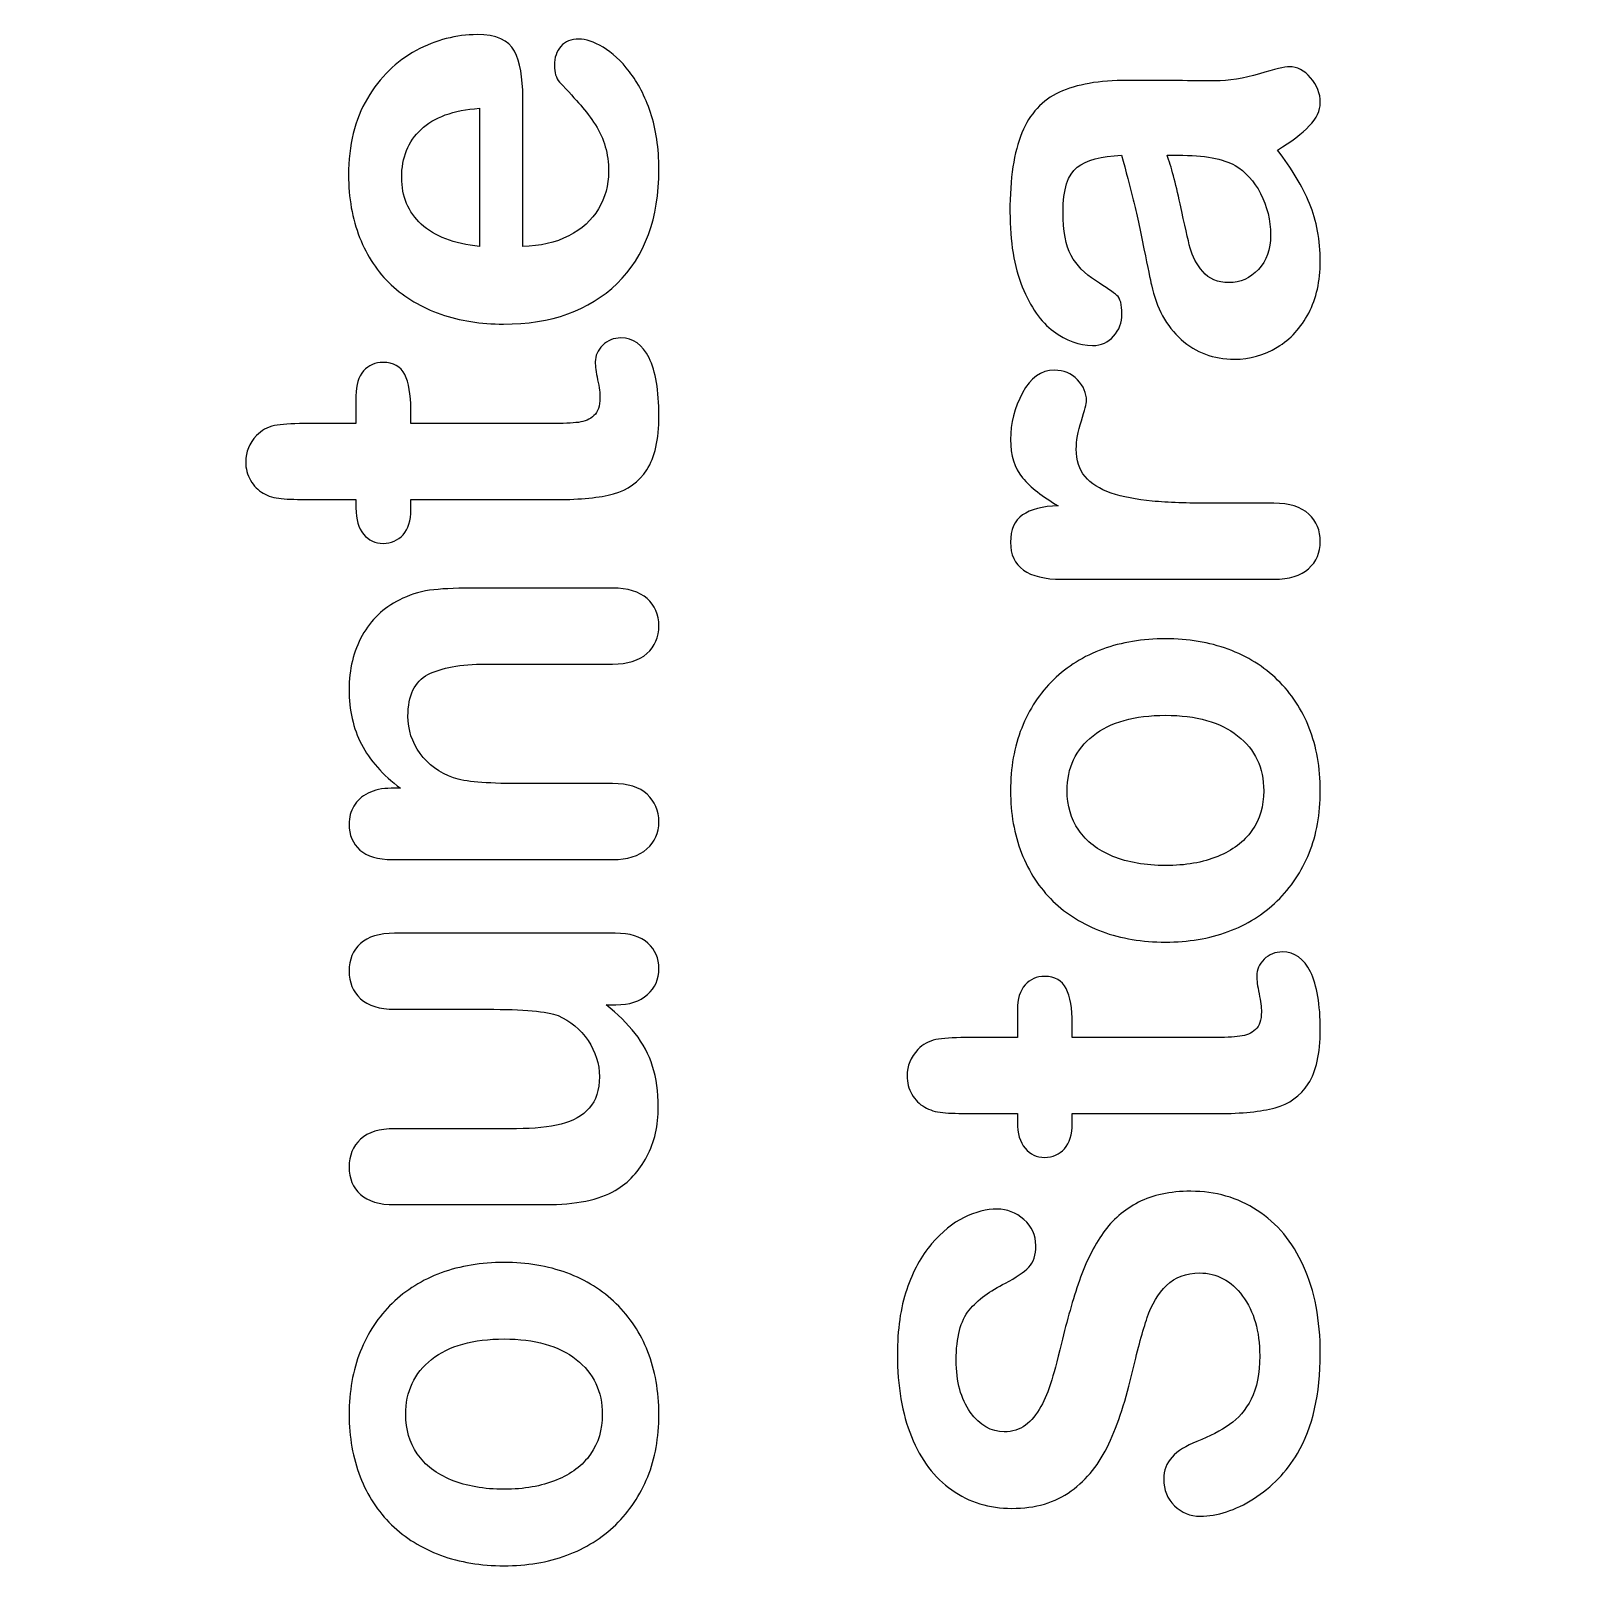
# Model space of a CAD drawing. Header units: inches. Extents: x -9.7 to 11.8, y -8.7 to 8.7.
# Drawn here: x 1.568 to 1.9806, y 4.2642 to 4.6763 of the extents above; entities that cross this region are included whole.
import ezdxf

# ---------------------------------------------------------------- set-up
doc = ezdxf.new("R2010")
doc.units = ezdxf.units.IN
doc.header["$MEASUREMENT"] = 0
doc.layers.add('Base', color=7, linetype='Continuous')
doc.layers.add('Left Side', color=7, linetype='Continuous')

msp = doc.modelspace()

# ---------------------------------------------------------------- linework, layer by layer
at = {"layer": 'Base', "color": 250}
for points, knots in [([(1.69799, 4.65883), (1.69799, 4.65883), (1.69799, 4.61942), (1.69799, 4.61942), (1.69799, 4.61942), (1.70257, 4.61947), (1.70661, 4.6204), (1.71011, 4.62219), (1.71011, 4.62219), (1.71361, 4.62398), (1.71622, 4.62637), (1.71799, 4.62934), (1.71799, 4.62934), (1.71978, 4.63231), (1.72066, 4.63561), (1.72066, 4.63919), (1.72066, 4.63919), (1.72066, 4.64161), (1.72038, 4.6438), (1.7198, 4.64579), (1.7198, 4.64579), (1.71925, 4.6478), (1.71837, 4.64972), (1.71716, 4.65158), (1.71716, 4.65158), (1.71595, 4.65347), (1.71467, 4.65518), (1.71328, 4.65674), (1.71328, 4.65674), (1.71189, 4.65833), (1.71003, 4.66037), (1.70766, 4.66289), (1.70766, 4.66289), (1.70678, 4.66392), (1.70633, 4.66538), (1.70633, 4.66729), (1.70633, 4.66729), (1.70633, 4.66936), (1.70691, 4.67105), (1.70804, 4.67233), (1.70804, 4.67233), (1.70915, 4.67359), (1.71076, 4.67424), (1.71283, 4.67424), (1.71283, 4.67424), (1.71464, 4.67424), (1.71676, 4.67351), (1.7192, 4.6721), (1.7192, 4.6721), (1.72161, 4.67067), (1.72396, 4.66853), (1.72617, 4.66563), (1.72617, 4.66563), (1.72841, 4.66276), (1.73028, 4.65916), (1.73174, 4.6548), (1.73174, 4.6548), (1.73322, 4.65044), (1.73396, 4.64543), (1.73396, 4.63979), (1.73396, 4.63979), (1.73396, 4.62685), (1.73028, 4.6168), (1.7229, 4.60962), (1.7229, 4.60962), (1.71552, 4.60244), (1.7055, 4.59887), (1.69285, 4.59887), (1.69285, 4.59887), (1.68691, 4.59887), (1.68137, 4.59975), (1.67628, 4.60151), (1.67628, 4.60151), (1.6712, 4.60328), (1.66684, 4.60587), (1.66319, 4.60924), (1.66319, 4.60924), (1.65956, 4.61265), (1.65677, 4.61683), (1.65483, 4.62179), (1.65483, 4.62179), (1.65289, 4.62675), (1.65191, 4.63226), (1.65191, 4.63831), (1.65191, 4.63831), (1.65191, 4.64619), (1.65357, 4.65294), (1.65689, 4.65856), (1.65689, 4.65856), (1.66022, 4.6642), (1.66452, 4.6684), (1.66979, 4.67122), (1.66979, 4.67122), (1.67505, 4.67402), (1.68041, 4.67543), (1.68588, 4.67543), (1.68588, 4.67543), (1.69094, 4.67543), (1.69424, 4.67397), (1.69575, 4.67107), (1.69575, 4.67107), (1.69724, 4.66817), (1.69799, 4.66409), (1.69799, 4.65883)], [0, 0, 0, 0, 0.037037, 0.037037, 0.037037, 0.037037, 0.074074, 0.074074, 0.074074, 0.074074, 0.111111, 0.111111, 0.111111, 0.111111, 0.148148, 0.148148, 0.148148, 0.148148, 0.185185, 0.185185, 0.185185, 0.185185, 0.222222, 0.222222, 0.222222, 0.222222, 0.259259, 0.259259, 0.259259, 0.259259, 0.296296, 0.296296, 0.296296, 0.296296, 0.333333, 0.333333, 0.333333, 0.333333, 0.37037, 0.37037, 0.37037, 0.37037, 0.407407, 0.407407, 0.407407, 0.407407, 0.444444, 0.444444, 0.444444, 0.444444, 0.481481, 0.481481, 0.481481, 0.481481, 0.518519, 0.518519, 0.518519, 0.518519, 0.555556, 0.555556, 0.555556, 0.555556, 0.592593, 0.592593, 0.592593, 0.592593, 0.62963, 0.62963, 0.62963, 0.62963, 0.666667, 0.666667, 0.666667, 0.666667, 0.703704, 0.703704, 0.703704, 0.703704, 0.740741, 0.740741, 0.740741, 0.740741, 0.777778, 0.777778, 0.777778, 0.777778, 0.814815, 0.814815, 0.814815, 0.814815, 0.851852, 0.851852, 0.851852, 0.851852, 0.888889, 0.888889, 0.888889, 0.888889, 0.925926, 0.925926, 0.925926, 0.925926, 1, 1, 1, 1]), ([(1.89752, 4.64487), (1.9013, 4.63999), (1.90412, 4.63528), (1.90601, 4.63074), (1.90601, 4.63074), (1.9079, 4.62619), (1.90883, 4.62107), (1.90883, 4.61543), (1.90883, 4.61543), (1.90883, 4.61027), (1.9078, 4.60571), (1.90576, 4.60181), (1.90576, 4.60181), (1.90372, 4.59791), (1.90097, 4.59489), (1.89747, 4.59277), (1.89747, 4.59277), (1.89397, 4.59065), (1.89019, 4.58959), (1.88611, 4.58959), (1.88611, 4.58959), (1.8806, 4.58959), (1.87591, 4.59133), (1.87204, 4.59483), (1.87204, 4.59483), (1.86813, 4.59833), (1.86554, 4.60315), (1.8642, 4.60926), (1.8642, 4.60926), (1.8639, 4.61052), (1.86325, 4.6137), (1.86221, 4.61876), (1.86221, 4.61876), (1.86118, 4.62382), (1.86025, 4.62818), (1.85937, 4.63178), (1.85937, 4.63178), (1.85851, 4.63538), (1.85748, 4.63931), (1.85624, 4.64354), (1.85624, 4.64354), (1.85093, 4.64329), (1.84703, 4.64223), (1.84456, 4.64034), (1.84456, 4.64034), (1.84207, 4.63843), (1.84083, 4.63452), (1.84083, 4.62856), (1.84083, 4.62856), (1.84083, 4.62344), (1.84154, 4.61959), (1.84297, 4.61702), (1.84297, 4.61702), (1.84438, 4.61443), (1.84652, 4.61221), (1.84939, 4.61037), (1.84939, 4.61037), (1.85224, 4.60853), (1.85413, 4.60722), (1.85504, 4.60647), (1.85504, 4.60647), (1.85594, 4.60569), (1.8564, 4.60405), (1.8564, 4.60156), (1.8564, 4.60156), (1.8564, 4.59929), (1.85567, 4.59733), (1.8542, 4.59569), (1.8542, 4.59569), (1.85277, 4.59405), (1.85091, 4.59322), (1.84864, 4.59322), (1.84864, 4.59322), (1.84509, 4.59322), (1.84164, 4.59448), (1.83829, 4.59697), (1.83829, 4.59697), (1.83494, 4.59949), (1.8322, 4.6034), (1.83003, 4.60871), (1.83003, 4.60871), (1.82786, 4.61402), (1.82678, 4.62065), (1.82678, 4.62858), (1.82678, 4.62858), (1.82678, 4.63742), (1.82784, 4.64439), (1.82993, 4.64946), (1.82993, 4.64946), (1.83202, 4.65452), (1.83532, 4.65809), (1.83985, 4.66019), (1.83985, 4.66019), (1.84438, 4.66228), (1.85038, 4.66333), (1.85786, 4.66333), (1.85786, 4.66333), (1.86259, 4.66333), (1.86659, 4.66331), (1.86989, 4.66328), (1.86989, 4.66328), (1.87319, 4.66326), (1.87687, 4.66323), (1.8809, 4.66318), (1.8809, 4.66318), (1.88468, 4.66318), (1.88863, 4.66381), (1.89274, 4.66507), (1.89274, 4.66507), (1.89681, 4.66633), (1.89946, 4.66693), (1.90065, 4.66693), (1.90065, 4.66693), (1.90271, 4.66693), (1.9046, 4.66598), (1.90628, 4.66404), (1.90628, 4.66404), (1.90797, 4.66207), (1.90883, 4.65988), (1.90883, 4.65741), (1.90883, 4.65741), (1.90883, 4.65535), (1.90787, 4.65331), (1.90593, 4.6513), (1.90593, 4.6513), (1.90399, 4.64928), (1.9012, 4.64714), (1.89752, 4.64487)], [0, 0, 0, 0, 0.030303, 0.030303, 0.030303, 0.030303, 0.060606, 0.060606, 0.060606, 0.060606, 0.090909, 0.090909, 0.090909, 0.090909, 0.121212, 0.121212, 0.121212, 0.121212, 0.151515, 0.151515, 0.151515, 0.151515, 0.181818, 0.181818, 0.181818, 0.181818, 0.212121, 0.212121, 0.212121, 0.212121, 0.242424, 0.242424, 0.242424, 0.242424, 0.272727, 0.272727, 0.272727, 0.272727, 0.30303, 0.30303, 0.30303, 0.30303, 0.333333, 0.333333, 0.333333, 0.333333, 0.363636, 0.363636, 0.363636, 0.363636, 0.393939, 0.393939, 0.393939, 0.393939, 0.424242, 0.424242, 0.424242, 0.424242, 0.454545, 0.454545, 0.454545, 0.454545, 0.484848, 0.484848, 0.484848, 0.484848, 0.515152, 0.515152, 0.515152, 0.515152, 0.545455, 0.545455, 0.545455, 0.545455, 0.575758, 0.575758, 0.575758, 0.575758, 0.606061, 0.606061, 0.606061, 0.606061, 0.636364, 0.636364, 0.636364, 0.636364, 0.666667, 0.666667, 0.666667, 0.666667, 0.69697, 0.69697, 0.69697, 0.69697, 0.727273, 0.727273, 0.727273, 0.727273, 0.757576, 0.757576, 0.757576, 0.757576, 0.787879, 0.787879, 0.787879, 0.787879, 0.818182, 0.818182, 0.818182, 0.818182, 0.848485, 0.848485, 0.848485, 0.848485, 0.878788, 0.878788, 0.878788, 0.878788, 0.909091, 0.909091, 0.909091, 0.909091, 0.939394, 0.939394, 0.939394, 0.939394, 1, 1, 1, 1]), ([(1.68651, 4.61942), (1.68651, 4.61942), (1.68651, 4.65594), (1.68651, 4.65594), (1.68651, 4.65594), (1.67963, 4.65546), (1.6745, 4.65359), (1.67107, 4.65037), (1.67107, 4.65037), (1.66767, 4.64715), (1.66596, 4.64291), (1.66596, 4.63765), (1.66596, 4.63765), (1.66596, 4.63261), (1.6677, 4.62851), (1.67115, 4.62529), (1.67115, 4.62529), (1.67462, 4.62206), (1.67974, 4.6201), (1.68651, 4.61942)], [0, 0, 0, 0, 0.166667, 0.166667, 0.166667, 0.166667, 0.333333, 0.333333, 0.333333, 0.333333, 0.5, 0.5, 0.5, 0.5, 0.666667, 0.666667, 0.666667, 0.666667, 1, 1, 1, 1]), ([(1.86833, 4.64354), (1.86942, 4.64059), (1.87057, 4.63631), (1.87178, 4.63067), (1.87178, 4.63067), (1.87297, 4.62506), (1.87387, 4.62115), (1.87443, 4.61898), (1.87443, 4.61898), (1.87501, 4.61682), (1.87611, 4.61475), (1.87775, 4.61279), (1.87775, 4.61279), (1.87941, 4.61083), (1.8817, 4.60984), (1.88468, 4.60984), (1.88468, 4.60984), (1.88772, 4.60984), (1.89032, 4.611), (1.89246, 4.61332), (1.89246, 4.61332), (1.8946, 4.61561), (1.89568, 4.61863), (1.89568, 4.62239), (1.89568, 4.62239), (1.89568, 4.62636), (1.8948, 4.63004), (1.89306, 4.63339), (1.89306, 4.63339), (1.8913, 4.63676), (1.88906, 4.63923), (1.88629, 4.64082), (1.88629, 4.64082), (1.88324, 4.64263), (1.8782, 4.64354), (1.8712, 4.64354), (1.8712, 4.64354), (1.8712, 4.64354), (1.86833, 4.64354), (1.86833, 4.64354)], [0, 0, 0, 0, 0.090909, 0.090909, 0.090909, 0.090909, 0.181818, 0.181818, 0.181818, 0.181818, 0.272727, 0.272727, 0.272727, 0.272727, 0.363636, 0.363636, 0.363636, 0.363636, 0.454545, 0.454545, 0.454545, 0.454545, 0.545455, 0.545455, 0.545455, 0.545455, 0.636364, 0.636364, 0.636364, 0.636364, 0.727273, 0.727273, 0.727273, 0.727273, 0.818182, 0.818182, 0.818182, 0.818182, 1, 1, 1, 1]), ([(1.65387, 4.55026), (1.65387, 4.55026), (1.65387, 4.55248), (1.65387, 4.55248), (1.65387, 4.55248), (1.65387, 4.55248), (1.64176, 4.55248), (1.64176, 4.55248), (1.64176, 4.55248), (1.63851, 4.55248), (1.63596, 4.55256), (1.63413, 4.55273), (1.63413, 4.55273), (1.63226, 4.55291), (1.63068, 4.55339), (1.62937, 4.55417), (1.62937, 4.55417), (1.62798, 4.55494), (1.62685, 4.55608), (1.62599, 4.55757), (1.62599, 4.55757), (1.62514, 4.55903), (1.62471, 4.56066), (1.62471, 4.5625), (1.62471, 4.5625), (1.62471, 4.56505), (1.62567, 4.56734), (1.62758, 4.5694), (1.62758, 4.5694), (1.62886, 4.57079), (1.63043, 4.57164), (1.63229, 4.57202), (1.63229, 4.57202), (1.63413, 4.5724), (1.63674, 4.57257), (1.64015, 4.57257), (1.64015, 4.57257), (1.64015, 4.57257), (1.65387, 4.57257), (1.65387, 4.57257), (1.65387, 4.57257), (1.65387, 4.57257), (1.65387, 4.57995), (1.65387, 4.57995), (1.65387, 4.57995), (1.65387, 4.5828), (1.65455, 4.58499), (1.65589, 4.58648), (1.65589, 4.58648), (1.65724, 4.58799), (1.65898, 4.58874), (1.66107, 4.58874), (1.66107, 4.58874), (1.66379, 4.58874), (1.66568, 4.58766), (1.66676, 4.58552), (1.66676, 4.58552), (1.66785, 4.58338), (1.66838, 4.58033), (1.66838, 4.57633), (1.66838, 4.57633), (1.66838, 4.57633), (1.66838, 4.57257), (1.66838, 4.57257), (1.66838, 4.57257), (1.66838, 4.57257), (1.7054, 4.57257), (1.7054, 4.57257), (1.7054, 4.57257), (1.70854, 4.57257), (1.71099, 4.57268), (1.71267, 4.5729), (1.71267, 4.5729), (1.71436, 4.57313), (1.71575, 4.57371), (1.7168, 4.57467), (1.7168, 4.57467), (1.71786, 4.57565), (1.71839, 4.57721), (1.71839, 4.57937), (1.71839, 4.57937), (1.71839, 4.58053), (1.71819, 4.58215), (1.71776, 4.58416), (1.71776, 4.58416), (1.71736, 4.58617), (1.71713, 4.58776), (1.71713, 4.58887), (1.71713, 4.58887), (1.71713, 4.59051), (1.71779, 4.59197), (1.7191, 4.59328), (1.7191, 4.59328), (1.72041, 4.59459), (1.72202, 4.59522), (1.72393, 4.59522), (1.72393, 4.59522), (1.72718, 4.59522), (1.72965, 4.59345), (1.73136, 4.58993), (1.73136, 4.58993), (1.7331, 4.58637), (1.73396, 4.58129), (1.73396, 4.57464), (1.73396, 4.57464), (1.73396, 4.56834), (1.7329, 4.56359), (1.73078, 4.56036), (1.73078, 4.56036), (1.72867, 4.55711), (1.72574, 4.555), (1.72199, 4.55399), (1.72199, 4.55399), (1.71826, 4.55298), (1.71328, 4.55248), (1.70704, 4.55248), (1.70704, 4.55248), (1.70704, 4.55248), (1.66838, 4.55248), (1.66838, 4.55248), (1.66838, 4.55248), (1.66838, 4.55248), (1.66838, 4.54983), (1.66838, 4.54983), (1.66838, 4.54983), (1.66838, 4.54691), (1.6677, 4.5447), (1.66631, 4.54319), (1.66631, 4.54319), (1.66495, 4.54165), (1.66319, 4.54089), (1.66107, 4.54089), (1.66107, 4.54089), (1.65898, 4.54089), (1.65724, 4.5417), (1.65589, 4.54329), (1.65589, 4.54329), (1.65455, 4.5449), (1.65387, 4.54722), (1.65387, 4.55026)], [0, 0, 0, 0, 0.027778, 0.027778, 0.027778, 0.027778, 0.055556, 0.055556, 0.055556, 0.055556, 0.083333, 0.083333, 0.083333, 0.083333, 0.111111, 0.111111, 0.111111, 0.111111, 0.138889, 0.138889, 0.138889, 0.138889, 0.166667, 0.166667, 0.166667, 0.166667, 0.194444, 0.194444, 0.194444, 0.194444, 0.222222, 0.222222, 0.222222, 0.222222, 0.25, 0.25, 0.25, 0.25, 0.277778, 0.277778, 0.277778, 0.277778, 0.305556, 0.305556, 0.305556, 0.305556, 0.333333, 0.333333, 0.333333, 0.333333, 0.361111, 0.361111, 0.361111, 0.361111, 0.388889, 0.388889, 0.388889, 0.388889, 0.416667, 0.416667, 0.416667, 0.416667, 0.444444, 0.444444, 0.444444, 0.444444, 0.472222, 0.472222, 0.472222, 0.472222, 0.5, 0.5, 0.5, 0.5, 0.527778, 0.527778, 0.527778, 0.527778, 0.555556, 0.555556, 0.555556, 0.555556, 0.583333, 0.583333, 0.583333, 0.583333, 0.611111, 0.611111, 0.611111, 0.611111, 0.638889, 0.638889, 0.638889, 0.638889, 0.666667, 0.666667, 0.666667, 0.666667, 0.694444, 0.694444, 0.694444, 0.694444, 0.722222, 0.722222, 0.722222, 0.722222, 0.75, 0.75, 0.75, 0.75, 0.777778, 0.777778, 0.777778, 0.777778, 0.805556, 0.805556, 0.805556, 0.805556, 0.833333, 0.833333, 0.833333, 0.833333, 0.861111, 0.861111, 0.861111, 0.861111, 0.888889, 0.888889, 0.888889, 0.888889, 0.916667, 0.916667, 0.916667, 0.916667, 0.944444, 0.944444, 0.944444, 0.944444, 1, 1, 1, 1]), ([(1.87977, 4.55149), (1.87977, 4.55149), (1.89659, 4.55149), (1.89659, 4.55149), (1.89659, 4.55149), (1.90067, 4.55149), (1.90374, 4.55054), (1.90578, 4.54862), (1.90578, 4.54862), (1.90782, 4.54671), (1.90883, 4.54429), (1.90883, 4.54135), (1.90883, 4.54135), (1.90883, 4.53845), (1.9078, 4.53606), (1.90573, 4.53419), (1.90573, 4.53419), (1.90367, 4.53233), (1.90062, 4.5314), (1.89659, 4.5314), (1.89659, 4.5314), (1.89659, 4.5314), (1.8405, 4.5314), (1.8405, 4.5314), (1.8405, 4.5314), (1.83146, 4.5314), (1.82693, 4.53467), (1.82693, 4.54119), (1.82693, 4.54119), (1.82693, 4.54452), (1.82799, 4.54694), (1.83011, 4.5484), (1.83011, 4.5484), (1.83222, 4.54988), (1.83537, 4.55069), (1.8395, 4.55084), (1.8395, 4.55084), (1.83537, 4.55323), (1.83222, 4.5557), (1.83011, 4.55824), (1.83011, 4.55824), (1.82799, 4.56079), (1.82693, 4.56416), (1.82693, 4.56839), (1.82693, 4.56839), (1.82693, 4.57262), (1.82799, 4.57673), (1.83011, 4.58071), (1.83011, 4.58071), (1.83222, 4.58469), (1.83504, 4.58668), (1.83854, 4.58668), (1.83854, 4.58668), (1.84101, 4.58668), (1.84302, 4.58584), (1.84463, 4.58413), (1.84463, 4.58413), (1.84625, 4.58244), (1.84703, 4.58061), (1.84703, 4.57864), (1.84703, 4.57864), (1.84703, 4.57791), (1.84657, 4.57612), (1.84567, 4.5733), (1.84567, 4.5733), (1.84476, 4.57046), (1.84431, 4.56796), (1.84431, 4.5658), (1.84431, 4.5658), (1.84431, 4.56285), (1.84509, 4.56046), (1.84663, 4.55857), (1.84663, 4.55857), (1.84819, 4.5567), (1.85048, 4.55524), (1.85352, 4.55421), (1.85352, 4.55421), (1.85657, 4.55318), (1.8602, 4.55248), (1.86441, 4.55207), (1.86441, 4.55207), (1.86861, 4.5517), (1.87372, 4.55149), (1.87977, 4.55149)], [0, 0, 0, 0, 0.045455, 0.045455, 0.045455, 0.045455, 0.090909, 0.090909, 0.090909, 0.090909, 0.136364, 0.136364, 0.136364, 0.136364, 0.181818, 0.181818, 0.181818, 0.181818, 0.227273, 0.227273, 0.227273, 0.227273, 0.272727, 0.272727, 0.272727, 0.272727, 0.318182, 0.318182, 0.318182, 0.318182, 0.363636, 0.363636, 0.363636, 0.363636, 0.409091, 0.409091, 0.409091, 0.409091, 0.454545, 0.454545, 0.454545, 0.454545, 0.5, 0.5, 0.5, 0.5, 0.545455, 0.545455, 0.545455, 0.545455, 0.590909, 0.590909, 0.590909, 0.590909, 0.636364, 0.636364, 0.636364, 0.636364, 0.681818, 0.681818, 0.681818, 0.681818, 0.727273, 0.727273, 0.727273, 0.727273, 0.772727, 0.772727, 0.772727, 0.772727, 0.818182, 0.818182, 0.818182, 0.818182, 0.863636, 0.863636, 0.863636, 0.863636, 0.909091, 0.909091, 0.909091, 0.909091, 1, 1, 1, 1]), ([(1.66319, 4.47612), (1.66319, 4.47612), (1.66563, 4.47612), (1.66563, 4.47612), (1.66563, 4.47612), (1.66095, 4.47967), (1.65752, 4.48355), (1.65533, 4.48776), (1.65533, 4.48776), (1.65314, 4.49196), (1.65206, 4.4968), (1.65206, 4.50226), (1.65206, 4.50226), (1.65206, 4.50757), (1.65322, 4.51231), (1.65553, 4.51652), (1.65553, 4.51652), (1.65782, 4.5207), (1.6611, 4.52382), (1.66533, 4.52588), (1.66533, 4.52588), (1.6678, 4.52722), (1.67044, 4.52807), (1.67331, 4.52848), (1.67331, 4.52848), (1.67616, 4.52885), (1.67981, 4.52906), (1.68422, 4.52906), (1.68422, 4.52906), (1.68422, 4.52906), (1.72172, 4.52906), (1.72172, 4.52906), (1.72172, 4.52906), (1.72574, 4.52906), (1.72879, 4.52813), (1.73086, 4.52629), (1.73086, 4.52629), (1.73292, 4.52445), (1.73396, 4.52203), (1.73396, 4.51908), (1.73396, 4.51908), (1.73396, 4.51609), (1.7329, 4.51364), (1.73078, 4.51176), (1.73078, 4.51176), (1.72867, 4.50989), (1.72565, 4.50896), (1.72172, 4.50896), (1.72172, 4.50896), (1.72172, 4.50896), (1.68812, 4.50896), (1.68812, 4.50896), (1.68812, 4.50896), (1.6815, 4.50896), (1.67641, 4.50803), (1.67289, 4.50619), (1.67289, 4.50619), (1.66939, 4.50435), (1.66762, 4.50067), (1.66762, 4.49516), (1.66762, 4.49516), (1.66762, 4.49158), (1.66868, 4.48831), (1.67082, 4.48534), (1.67082, 4.48534), (1.67296, 4.48239), (1.67591, 4.48022), (1.67966, 4.47887), (1.67966, 4.47887), (1.68266, 4.47788), (1.68825, 4.47738), (1.69648, 4.47738), (1.69648, 4.47738), (1.69648, 4.47738), (1.72172, 4.47738), (1.72172, 4.47738), (1.72172, 4.47738), (1.7258, 4.47738), (1.72884, 4.47642), (1.73088, 4.47453), (1.73088, 4.47453), (1.73292, 4.47265), (1.73396, 4.4702), (1.73396, 4.46723), (1.73396, 4.46723), (1.73396, 4.46433), (1.7329, 4.46194), (1.73078, 4.46008), (1.73078, 4.46008), (1.72867, 4.45821), (1.72565, 4.45728), (1.72172, 4.45728), (1.72172, 4.45728), (1.72172, 4.45728), (1.66349, 4.45728), (1.66349, 4.45728), (1.66349, 4.45728), (1.65966, 4.45728), (1.65679, 4.45811), (1.6549, 4.45978), (1.6549, 4.45978), (1.65302, 4.46146), (1.65206, 4.46373), (1.65206, 4.46663), (1.65206, 4.46663), (1.65206, 4.46839), (1.65248, 4.47), (1.65331, 4.47141), (1.65331, 4.47141), (1.65415, 4.47285), (1.65541, 4.47398), (1.65707, 4.47483), (1.65707, 4.47483), (1.65876, 4.47569), (1.6608, 4.47612), (1.66319, 4.47612)], [0, 0, 0, 0, 0.033333, 0.033333, 0.033333, 0.033333, 0.066667, 0.066667, 0.066667, 0.066667, 0.1, 0.1, 0.1, 0.1, 0.133333, 0.133333, 0.133333, 0.133333, 0.166667, 0.166667, 0.166667, 0.166667, 0.2, 0.2, 0.2, 0.2, 0.233333, 0.233333, 0.233333, 0.233333, 0.266667, 0.266667, 0.266667, 0.266667, 0.3, 0.3, 0.3, 0.3, 0.333333, 0.333333, 0.333333, 0.333333, 0.366667, 0.366667, 0.366667, 0.366667, 0.4, 0.4, 0.4, 0.4, 0.433333, 0.433333, 0.433333, 0.433333, 0.466667, 0.466667, 0.466667, 0.466667, 0.5, 0.5, 0.5, 0.5, 0.533333, 0.533333, 0.533333, 0.533333, 0.566667, 0.566667, 0.566667, 0.566667, 0.6, 0.6, 0.6, 0.6, 0.633333, 0.633333, 0.633333, 0.633333, 0.666667, 0.666667, 0.666667, 0.666667, 0.7, 0.7, 0.7, 0.7, 0.733333, 0.733333, 0.733333, 0.733333, 0.766667, 0.766667, 0.766667, 0.766667, 0.8, 0.8, 0.8, 0.8, 0.833333, 0.833333, 0.833333, 0.833333, 0.866667, 0.866667, 0.866667, 0.866667, 0.9, 0.9, 0.9, 0.9, 0.933333, 0.933333, 0.933333, 0.933333, 1, 1, 1, 1]), ([(1.86791, 4.51568), (1.87393, 4.51568), (1.87944, 4.51475), (1.8845, 4.51289), (1.8845, 4.51289), (1.88956, 4.511), (1.89392, 4.5083), (1.89755, 4.50475), (1.89755, 4.50475), (1.9012, 4.50122), (1.90397, 4.49697), (1.90591, 4.49206), (1.90591, 4.49206), (1.90785, 4.48715), (1.90883, 4.48161), (1.90883, 4.47546), (1.90883, 4.47546), (1.90883, 4.46934), (1.90785, 4.46385), (1.90588, 4.45899), (1.90588, 4.45899), (1.90392, 4.45413), (1.9011, 4.4499), (1.89742, 4.44632), (1.89742, 4.44632), (1.89377, 4.44277), (1.88944, 4.44006), (1.88445, 4.43822), (1.88445, 4.43822), (1.87946, 4.43638), (1.87393, 4.43544), (1.86788, 4.43544), (1.86788, 4.43544), (1.86179, 4.43544), (1.8562, 4.43638), (1.85113, 4.43824), (1.85113, 4.43824), (1.84607, 4.44013), (1.84174, 4.4428), (1.83814, 4.4463), (1.83814, 4.4463), (1.83456, 4.4498), (1.83179, 4.45403), (1.82985, 4.45899), (1.82985, 4.45899), (1.82791, 4.46395), (1.82693, 4.46944), (1.82693, 4.47546), (1.82693, 4.47546), (1.82693, 4.48156), (1.82791, 4.4871), (1.82988, 4.49206), (1.82988, 4.49206), (1.83184, 4.49702), (1.83466, 4.50128), (1.83831, 4.50483), (1.83831, 4.50483), (1.84194, 4.50838), (1.84627, 4.51107), (1.85131, 4.51291), (1.85131, 4.51291), (1.85632, 4.51475), (1.86186, 4.51568), (1.86791, 4.51568)], [0, 0, 0, 0, 0.058824, 0.058824, 0.058824, 0.058824, 0.117647, 0.117647, 0.117647, 0.117647, 0.176471, 0.176471, 0.176471, 0.176471, 0.235294, 0.235294, 0.235294, 0.235294, 0.294118, 0.294118, 0.294118, 0.294118, 0.352941, 0.352941, 0.352941, 0.352941, 0.411765, 0.411765, 0.411765, 0.411765, 0.470588, 0.470588, 0.470588, 0.470588, 0.529412, 0.529412, 0.529412, 0.529412, 0.588235, 0.588235, 0.588235, 0.588235, 0.647059, 0.647059, 0.647059, 0.647059, 0.705882, 0.705882, 0.705882, 0.705882, 0.764706, 0.764706, 0.764706, 0.764706, 0.823529, 0.823529, 0.823529, 0.823529, 0.882353, 0.882353, 0.882353, 0.882353, 1, 1, 1, 1]), ([(1.86791, 4.49543), (1.85972, 4.49543), (1.85332, 4.49362), (1.84874, 4.49002), (1.84874, 4.49002), (1.84418, 4.48639), (1.84189, 4.48156), (1.84189, 4.47546), (1.84189, 4.47546), (1.84189, 4.47151), (1.84292, 4.46806), (1.84496, 4.46506), (1.84496, 4.46506), (1.847, 4.46206), (1.85, 4.45975), (1.85398, 4.45813), (1.85398, 4.45813), (1.85796, 4.4565), (1.86262, 4.45569), (1.86791, 4.45569), (1.86791, 4.45569), (1.87317, 4.45569), (1.87778, 4.4565), (1.8817, 4.45809), (1.8817, 4.45809), (1.88563, 4.4597), (1.88866, 4.46196), (1.89075, 4.46494), (1.89075, 4.46494), (1.89284, 4.46791), (1.89387, 4.47143), (1.89387, 4.47546), (1.89387, 4.47546), (1.89387, 4.48156), (1.89158, 4.48639), (1.88697, 4.49002), (1.88697, 4.49002), (1.88239, 4.49362), (1.87604, 4.49543), (1.86791, 4.49543)], [0, 0, 0, 0, 0.090909, 0.090909, 0.090909, 0.090909, 0.181818, 0.181818, 0.181818, 0.181818, 0.272727, 0.272727, 0.272727, 0.272727, 0.363636, 0.363636, 0.363636, 0.363636, 0.454545, 0.454545, 0.454545, 0.454545, 0.545455, 0.545455, 0.545455, 0.545455, 0.636364, 0.636364, 0.636364, 0.636364, 0.727273, 0.727273, 0.727273, 0.727273, 0.818182, 0.818182, 0.818182, 0.818182, 1, 1, 1, 1]), ([(1.7226, 4.41887), (1.7226, 4.41887), (1.72, 4.41887), (1.72, 4.41887), (1.72, 4.41887), (1.72305, 4.41646), (1.72562, 4.41394), (1.72769, 4.41127), (1.72769, 4.41127), (1.72975, 4.40863), (1.73129, 4.40573), (1.73229, 4.40258), (1.73229, 4.40258), (1.7333, 4.39943), (1.7338, 4.39586), (1.7338, 4.39183), (1.7338, 4.39183), (1.7338, 4.38694), (1.7328, 4.38259), (1.73078, 4.37873), (1.73078, 4.37873), (1.72877, 4.37488), (1.726, 4.37188), (1.72244, 4.36977), (1.72244, 4.36977), (1.71817, 4.36728), (1.71202, 4.36602), (1.70399, 4.36602), (1.70399, 4.36602), (1.70399, 4.36602), (1.66409, 4.36602), (1.66409, 4.36602), (1.66409, 4.36602), (1.66004, 4.36602), (1.65704, 4.36692), (1.65506, 4.36874), (1.65506, 4.36874), (1.65306, 4.37055), (1.65206, 4.37296), (1.65206, 4.37596), (1.65206, 4.37596), (1.65206, 4.37898), (1.65306, 4.38145), (1.65508, 4.38331), (1.65508, 4.38331), (1.65709, 4.38518), (1.66009, 4.38611), (1.66409, 4.38611), (1.66409, 4.38611), (1.66409, 4.38611), (1.69633, 4.38611), (1.69633, 4.38611), (1.69633, 4.38611), (1.70099, 4.38611), (1.70492, 4.38652), (1.70809, 4.3873), (1.70809, 4.3873), (1.71126, 4.38807), (1.71376, 4.38948), (1.71555, 4.39153), (1.71555, 4.39153), (1.71733, 4.39357), (1.71824, 4.39633), (1.71824, 4.39983), (1.71824, 4.39983), (1.71824, 4.40324), (1.71723, 4.40643), (1.71522, 4.40943), (1.71522, 4.40943), (1.7132, 4.41243), (1.71056, 4.41462), (1.70731, 4.416), (1.70731, 4.416), (1.70446, 4.41714), (1.69822, 4.41769), (1.68857, 4.41769), (1.68857, 4.41769), (1.68857, 4.41769), (1.66409, 4.41769), (1.66409, 4.41769), (1.66409, 4.41769), (1.66009, 4.41769), (1.65709, 4.41862), (1.65508, 4.42049), (1.65508, 4.42049), (1.65306, 4.42237), (1.65206, 4.42482), (1.65206, 4.42781), (1.65206, 4.42781), (1.65206, 4.43081), (1.65306, 4.43323), (1.65506, 4.43504), (1.65506, 4.43504), (1.65704, 4.43688), (1.66004, 4.43779), (1.66409, 4.43779), (1.66409, 4.43779), (1.66409, 4.43779), (1.72244, 4.43779), (1.72244, 4.43779), (1.72244, 4.43779), (1.72628, 4.43779), (1.72915, 4.43691), (1.73108, 4.43517), (1.73108, 4.43517), (1.733, 4.43341), (1.73396, 4.43117), (1.73396, 4.42839), (1.73396, 4.42839), (1.73396, 4.42565), (1.73295, 4.42336), (1.73096, 4.42157), (1.73096, 4.42157), (1.72897, 4.41978), (1.72617, 4.41887), (1.7226, 4.41887)], [0, 0, 0, 0, 0.033333, 0.033333, 0.033333, 0.033333, 0.066667, 0.066667, 0.066667, 0.066667, 0.1, 0.1, 0.1, 0.1, 0.133333, 0.133333, 0.133333, 0.133333, 0.166667, 0.166667, 0.166667, 0.166667, 0.2, 0.2, 0.2, 0.2, 0.233333, 0.233333, 0.233333, 0.233333, 0.266667, 0.266667, 0.266667, 0.266667, 0.3, 0.3, 0.3, 0.3, 0.333333, 0.333333, 0.333333, 0.333333, 0.366667, 0.366667, 0.366667, 0.366667, 0.4, 0.4, 0.4, 0.4, 0.433333, 0.433333, 0.433333, 0.433333, 0.466667, 0.466667, 0.466667, 0.466667, 0.5, 0.5, 0.5, 0.5, 0.533333, 0.533333, 0.533333, 0.533333, 0.566667, 0.566667, 0.566667, 0.566667, 0.6, 0.6, 0.6, 0.6, 0.633333, 0.633333, 0.633333, 0.633333, 0.666667, 0.666667, 0.666667, 0.666667, 0.7, 0.7, 0.7, 0.7, 0.733333, 0.733333, 0.733333, 0.733333, 0.766667, 0.766667, 0.766667, 0.766667, 0.8, 0.8, 0.8, 0.8, 0.833333, 0.833333, 0.833333, 0.833333, 0.866667, 0.866667, 0.866667, 0.866667, 0.9, 0.9, 0.9, 0.9, 0.933333, 0.933333, 0.933333, 0.933333, 1, 1, 1, 1]), ([(1.82874, 4.3879), (1.82874, 4.3879), (1.82874, 4.39011), (1.82874, 4.39011), (1.82874, 4.39011), (1.82874, 4.39011), (1.81663, 4.39011), (1.81663, 4.39011), (1.81663, 4.39011), (1.81338, 4.39011), (1.81084, 4.39019), (1.809, 4.39037), (1.809, 4.39037), (1.80714, 4.39054), (1.80555, 4.39102), (1.80424, 4.3918), (1.80424, 4.3918), (1.80285, 4.39258), (1.80172, 4.39371), (1.80087, 4.3952), (1.80087, 4.3952), (1.80001, 4.39666), (1.79958, 4.3983), (1.79958, 4.40013), (1.79958, 4.40013), (1.79958, 4.40268), (1.80054, 4.40497), (1.80245, 4.40704), (1.80245, 4.40704), (1.80374, 4.40842), (1.8053, 4.40928), (1.80716, 4.40965), (1.80716, 4.40965), (1.809, 4.41003), (1.81162, 4.41021), (1.81502, 4.41021), (1.81502, 4.41021), (1.81502, 4.41021), (1.82874, 4.41021), (1.82874, 4.41021), (1.82874, 4.41021), (1.82874, 4.41021), (1.82874, 4.41759), (1.82874, 4.41759), (1.82874, 4.41759), (1.82874, 4.42043), (1.82943, 4.42263), (1.83076, 4.42411), (1.83076, 4.42411), (1.83212, 4.42562), (1.83386, 4.42638), (1.83595, 4.42638), (1.83595, 4.42638), (1.83867, 4.42638), (1.84056, 4.4253), (1.84164, 4.42315), (1.84164, 4.42315), (1.84272, 4.42101), (1.84325, 4.41796), (1.84325, 4.41396), (1.84325, 4.41396), (1.84325, 4.41396), (1.84325, 4.41021), (1.84325, 4.41021), (1.84325, 4.41021), (1.84325, 4.41021), (1.88027, 4.41021), (1.88027, 4.41021), (1.88027, 4.41021), (1.88342, 4.41021), (1.88586, 4.41031), (1.88755, 4.41054), (1.88755, 4.41054), (1.88924, 4.41076), (1.89062, 4.41134), (1.89168, 4.4123), (1.89168, 4.4123), (1.89274, 4.41328), (1.89326, 4.41484), (1.89326, 4.41701), (1.89326, 4.41701), (1.89326, 4.41817), (1.89306, 4.41978), (1.89264, 4.4218), (1.89264, 4.4218), (1.89223, 4.42381), (1.89201, 4.42539), (1.89201, 4.4265), (1.89201, 4.4265), (1.89201, 4.42814), (1.89266, 4.4296), (1.89397, 4.43091), (1.89397, 4.43091), (1.89528, 4.43222), (1.89689, 4.43285), (1.89881, 4.43285), (1.89881, 4.43285), (1.90206, 4.43285), (1.90452, 4.43109), (1.90624, 4.42756), (1.90624, 4.42756), (1.90797, 4.42401), (1.90883, 4.41892), (1.90883, 4.41228), (1.90883, 4.41228), (1.90883, 4.40598), (1.90777, 4.40122), (1.90566, 4.398), (1.90566, 4.398), (1.90354, 4.39475), (1.90062, 4.39263), (1.89687, 4.39162), (1.89687, 4.39162), (1.89314, 4.39062), (1.88815, 4.39011), (1.88191, 4.39011), (1.88191, 4.39011), (1.88191, 4.39011), (1.84325, 4.39011), (1.84325, 4.39011), (1.84325, 4.39011), (1.84325, 4.39011), (1.84325, 4.38747), (1.84325, 4.38747), (1.84325, 4.38747), (1.84325, 4.38455), (1.84257, 4.38233), (1.84119, 4.38082), (1.84119, 4.38082), (1.83983, 4.37928), (1.83806, 4.37853), (1.83595, 4.37853), (1.83595, 4.37853), (1.83386, 4.37853), (1.83212, 4.37933), (1.83076, 4.38092), (1.83076, 4.38092), (1.82943, 4.38253), (1.82874, 4.38485), (1.82874, 4.3879)], [0, 0, 0, 0, 0.027778, 0.027778, 0.027778, 0.027778, 0.055556, 0.055556, 0.055556, 0.055556, 0.083333, 0.083333, 0.083333, 0.083333, 0.111111, 0.111111, 0.111111, 0.111111, 0.138889, 0.138889, 0.138889, 0.138889, 0.166667, 0.166667, 0.166667, 0.166667, 0.194444, 0.194444, 0.194444, 0.194444, 0.222222, 0.222222, 0.222222, 0.222222, 0.25, 0.25, 0.25, 0.25, 0.277778, 0.277778, 0.277778, 0.277778, 0.305556, 0.305556, 0.305556, 0.305556, 0.333333, 0.333333, 0.333333, 0.333333, 0.361111, 0.361111, 0.361111, 0.361111, 0.388889, 0.388889, 0.388889, 0.388889, 0.416667, 0.416667, 0.416667, 0.416667, 0.444444, 0.444444, 0.444444, 0.444444, 0.472222, 0.472222, 0.472222, 0.472222, 0.5, 0.5, 0.5, 0.5, 0.527778, 0.527778, 0.527778, 0.527778, 0.555556, 0.555556, 0.555556, 0.555556, 0.583333, 0.583333, 0.583333, 0.583333, 0.611111, 0.611111, 0.611111, 0.611111, 0.638889, 0.638889, 0.638889, 0.638889, 0.666667, 0.666667, 0.666667, 0.666667, 0.694444, 0.694444, 0.694444, 0.694444, 0.722222, 0.722222, 0.722222, 0.722222, 0.75, 0.75, 0.75, 0.75, 0.777778, 0.777778, 0.777778, 0.777778, 0.805556, 0.805556, 0.805556, 0.805556, 0.833333, 0.833333, 0.833333, 0.833333, 0.861111, 0.861111, 0.861111, 0.861111, 0.888889, 0.888889, 0.888889, 0.888889, 0.916667, 0.916667, 0.916667, 0.916667, 0.944444, 0.944444, 0.944444, 0.944444, 1, 1, 1, 1]), ([(1.87458, 4.36956), (1.8811, 4.36956), (1.88697, 4.36788), (1.89218, 4.3645), (1.89218, 4.3645), (1.89739, 4.36115), (1.90148, 4.35622), (1.90442, 4.34972), (1.90442, 4.34972), (1.90737, 4.34322), (1.90883, 4.33552), (1.90883, 4.32663), (1.90883, 4.32663), (1.90883, 4.31595), (1.90681, 4.30713), (1.90281, 4.30021), (1.90281, 4.30021), (1.89991, 4.2953), (1.89604, 4.29132), (1.8912, 4.28825), (1.8912, 4.28825), (1.88637, 4.28517), (1.88166, 4.28364), (1.87707, 4.28364), (1.87707, 4.28364), (1.87443, 4.28364), (1.87216, 4.28457), (1.87025, 4.28641), (1.87025, 4.28641), (1.86836, 4.28825), (1.86743, 4.29059), (1.86743, 4.29343), (1.86743, 4.29343), (1.86743, 4.29575), (1.86816, 4.29769), (1.86964, 4.29928), (1.86964, 4.29928), (1.8711, 4.30089), (1.8733, 4.30225), (1.87622, 4.30338), (1.87622, 4.30338), (1.87964, 4.30474), (1.88254, 4.30625), (1.88483, 4.30784), (1.88483, 4.30784), (1.88715, 4.30945), (1.88906, 4.31169), (1.89057, 4.31459), (1.89057, 4.31459), (1.89206, 4.31751), (1.89281, 4.32131), (1.89281, 4.32605), (1.89281, 4.32605), (1.89281, 4.33252), (1.8913, 4.33781), (1.88828, 4.34186), (1.88828, 4.34186), (1.88526, 4.34592), (1.88148, 4.34796), (1.87694, 4.34796), (1.87694, 4.34796), (1.87335, 4.34796), (1.87043, 4.34687), (1.86821, 4.34468), (1.86821, 4.34468), (1.86596, 4.34249), (1.86425, 4.33965), (1.86307, 4.33617), (1.86307, 4.33617), (1.86189, 4.33272), (1.86063, 4.32806), (1.85929, 4.32227), (1.85929, 4.32227), (1.85748, 4.31451), (1.85536, 4.30799), (1.85292, 4.30278), (1.85292, 4.30278), (1.85048, 4.29754), (1.84715, 4.29338), (1.84295, 4.29031), (1.84295, 4.29031), (1.83874, 4.28724), (1.83353, 4.2857), (1.82726, 4.2857), (1.82726, 4.2857), (1.82131, 4.2857), (1.81603, 4.28731), (1.81139, 4.29056), (1.81139, 4.29056), (1.80678, 4.29381), (1.80323, 4.29852), (1.80074, 4.30467), (1.80074, 4.30467), (1.79825, 4.31081), (1.79701, 4.31804), (1.79701, 4.32635), (1.79701, 4.32635), (1.79701, 4.33297), (1.79784, 4.33871), (1.79948, 4.34357), (1.79948, 4.34357), (1.80114, 4.34841), (1.80333, 4.35244), (1.80606, 4.35564), (1.80606, 4.35564), (1.80878, 4.35881), (1.81165, 4.36115), (1.81464, 4.36264), (1.81464, 4.36264), (1.81764, 4.3641), (1.82059, 4.36485), (1.82343, 4.36485), (1.82343, 4.36485), (1.82602, 4.36485), (1.82839, 4.36393), (1.83048, 4.36209), (1.83048, 4.36209), (1.83257, 4.36025), (1.83361, 4.35793), (1.83361, 4.35519), (1.83361, 4.35519), (1.83361, 4.35267), (1.83298, 4.35078), (1.83174, 4.34947), (1.83174, 4.34947), (1.83048, 4.34816), (1.82842, 4.34675), (1.82557, 4.34524), (1.82557, 4.34524), (1.82149, 4.34325), (1.8183, 4.34091), (1.816, 4.33813), (1.816, 4.33813), (1.81371, 4.33539), (1.81257, 4.33096), (1.81257, 4.32484), (1.81257, 4.32484), (1.81257, 4.3192), (1.81381, 4.31461), (1.8163, 4.31116), (1.8163, 4.31116), (1.8188, 4.30769), (1.82177, 4.30595), (1.82527, 4.30595), (1.82527, 4.30595), (1.82744, 4.30595), (1.8293, 4.30653), (1.83089, 4.30771), (1.83089, 4.30771), (1.83244, 4.3089), (1.83381, 4.31054), (1.83494, 4.3126), (1.83494, 4.3126), (1.83607, 4.31467), (1.83695, 4.31676), (1.83761, 4.31887), (1.83761, 4.31887), (1.83824, 4.32098), (1.83917, 4.32448), (1.84041, 4.32935), (1.84041, 4.32935), (1.84184, 4.33544), (1.8434, 4.34098), (1.84514, 4.34592), (1.84514, 4.34592), (1.84685, 4.35085), (1.84894, 4.35506), (1.85141, 4.35854), (1.85141, 4.35854), (1.85385, 4.36201), (1.85698, 4.3647), (1.86075, 4.36664), (1.86075, 4.36664), (1.8645, 4.36858), (1.86911, 4.36956), (1.87458, 4.36956)], [0, 0, 0, 0, 0.022222, 0.022222, 0.022222, 0.022222, 0.044444, 0.044444, 0.044444, 0.044444, 0.066667, 0.066667, 0.066667, 0.066667, 0.088889, 0.088889, 0.088889, 0.088889, 0.111111, 0.111111, 0.111111, 0.111111, 0.133333, 0.133333, 0.133333, 0.133333, 0.155556, 0.155556, 0.155556, 0.155556, 0.177778, 0.177778, 0.177778, 0.177778, 0.2, 0.2, 0.2, 0.2, 0.222222, 0.222222, 0.222222, 0.222222, 0.244444, 0.244444, 0.244444, 0.244444, 0.266667, 0.266667, 0.266667, 0.266667, 0.288889, 0.288889, 0.288889, 0.288889, 0.311111, 0.311111, 0.311111, 0.311111, 0.333333, 0.333333, 0.333333, 0.333333, 0.355556, 0.355556, 0.355556, 0.355556, 0.377778, 0.377778, 0.377778, 0.377778, 0.4, 0.4, 0.4, 0.4, 0.422222, 0.422222, 0.422222, 0.422222, 0.444444, 0.444444, 0.444444, 0.444444, 0.466667, 0.466667, 0.466667, 0.466667, 0.488889, 0.488889, 0.488889, 0.488889, 0.511111, 0.511111, 0.511111, 0.511111, 0.533333, 0.533333, 0.533333, 0.533333, 0.555556, 0.555556, 0.555556, 0.555556, 0.577778, 0.577778, 0.577778, 0.577778, 0.6, 0.6, 0.6, 0.6, 0.622222, 0.622222, 0.622222, 0.622222, 0.644444, 0.644444, 0.644444, 0.644444, 0.666667, 0.666667, 0.666667, 0.666667, 0.688889, 0.688889, 0.688889, 0.688889, 0.711111, 0.711111, 0.711111, 0.711111, 0.733333, 0.733333, 0.733333, 0.733333, 0.755556, 0.755556, 0.755556, 0.755556, 0.777778, 0.777778, 0.777778, 0.777778, 0.8, 0.8, 0.8, 0.8, 0.822222, 0.822222, 0.822222, 0.822222, 0.844444, 0.844444, 0.844444, 0.844444, 0.866667, 0.866667, 0.866667, 0.866667, 0.888889, 0.888889, 0.888889, 0.888889, 0.911111, 0.911111, 0.911111, 0.911111, 0.933333, 0.933333, 0.933333, 0.933333, 0.955556, 0.955556, 0.955556, 0.955556, 1, 1, 1, 1]), ([(1.69303, 4.35075), (1.69905, 4.35075), (1.70457, 4.34982), (1.70963, 4.34796), (1.70963, 4.34796), (1.71469, 4.34607), (1.71905, 4.34337), (1.72267, 4.33982), (1.72267, 4.33982), (1.72632, 4.3363), (1.72909, 4.33204), (1.73104, 4.32713), (1.73104, 4.32713), (1.73297, 4.32222), (1.73396, 4.31668), (1.73396, 4.31053), (1.73396, 4.31053), (1.73396, 4.30441), (1.73297, 4.29893), (1.73101, 4.29406), (1.73101, 4.29406), (1.72904, 4.2892), (1.72622, 4.28497), (1.72255, 4.28139), (1.72255, 4.28139), (1.71889, 4.27784), (1.71456, 4.27513), (1.70958, 4.27329), (1.70958, 4.27329), (1.70459, 4.27145), (1.69905, 4.27052), (1.69301, 4.27052), (1.69301, 4.27052), (1.68691, 4.27052), (1.68132, 4.27145), (1.67626, 4.27331), (1.67626, 4.27331), (1.6712, 4.2752), (1.66687, 4.27787), (1.66326, 4.28137), (1.66326, 4.28137), (1.65969, 4.28487), (1.65692, 4.2891), (1.65498, 4.29406), (1.65498, 4.29406), (1.65304, 4.29902), (1.65206, 4.30452), (1.65206, 4.31053), (1.65206, 4.31053), (1.65206, 4.31663), (1.65304, 4.32217), (1.655, 4.32713), (1.655, 4.32713), (1.65697, 4.33209), (1.65979, 4.33635), (1.66344, 4.3399), (1.66344, 4.3399), (1.66707, 4.34345), (1.6714, 4.34614), (1.67644, 4.34798), (1.67644, 4.34798), (1.68145, 4.34982), (1.68699, 4.35075), (1.69303, 4.35075)], [0, 0, 0, 0, 0.058824, 0.058824, 0.058824, 0.058824, 0.117647, 0.117647, 0.117647, 0.117647, 0.176471, 0.176471, 0.176471, 0.176471, 0.235294, 0.235294, 0.235294, 0.235294, 0.294118, 0.294118, 0.294118, 0.294118, 0.352941, 0.352941, 0.352941, 0.352941, 0.411765, 0.411765, 0.411765, 0.411765, 0.470588, 0.470588, 0.470588, 0.470588, 0.529412, 0.529412, 0.529412, 0.529412, 0.588235, 0.588235, 0.588235, 0.588235, 0.647059, 0.647059, 0.647059, 0.647059, 0.705882, 0.705882, 0.705882, 0.705882, 0.764706, 0.764706, 0.764706, 0.764706, 0.823529, 0.823529, 0.823529, 0.823529, 0.882353, 0.882353, 0.882353, 0.882353, 1, 1, 1, 1]), ([(1.69303, 4.3305), (1.68485, 4.3305), (1.67845, 4.32869), (1.67387, 4.32509), (1.67387, 4.32509), (1.66931, 4.32146), (1.66702, 4.31663), (1.66702, 4.31053), (1.66702, 4.31053), (1.66702, 4.30658), (1.66805, 4.30313), (1.67009, 4.30013), (1.67009, 4.30013), (1.67213, 4.29713), (1.67513, 4.29482), (1.67911, 4.2932), (1.67911, 4.2932), (1.68308, 4.29157), (1.68774, 4.29076), (1.69303, 4.29076), (1.69303, 4.29076), (1.6983, 4.29076), (1.7029, 4.29157), (1.70683, 4.29316), (1.70683, 4.29316), (1.71076, 4.29477), (1.71378, 4.29704), (1.71587, 4.30001), (1.71587, 4.30001), (1.71796, 4.30298), (1.719, 4.3065), (1.719, 4.31053), (1.719, 4.31053), (1.719, 4.31663), (1.7167, 4.32146), (1.71209, 4.32509), (1.71209, 4.32509), (1.70751, 4.32869), (1.70117, 4.3305), (1.69303, 4.3305)], [0, 0, 0, 0, 0.090909, 0.090909, 0.090909, 0.090909, 0.181818, 0.181818, 0.181818, 0.181818, 0.272727, 0.272727, 0.272727, 0.272727, 0.363636, 0.363636, 0.363636, 0.363636, 0.454545, 0.454545, 0.454545, 0.454545, 0.545455, 0.545455, 0.545455, 0.545455, 0.636364, 0.636364, 0.636364, 0.636364, 0.727273, 0.727273, 0.727273, 0.727273, 0.818182, 0.818182, 0.818182, 0.818182, 1, 1, 1, 1])]:
    msp.add_open_spline(points, degree=3, knots=knots, dxfattribs=at)
at = {"layer": 'Left Side', "color": 240, "lineweight": 9}
for points, knots in [([(2.33929, 1.52785), (2.33929, 1.52785), (2.33929, 2.13069), (2.33929, 2.13069), (2.33929, 2.13069), (2.33929, 2.13069), (2.2163, 2.13069), (2.2163, 2.13069), (2.2163, 2.13069), (2.2163, 2.13069), (2.21624, 2.50069), (2.21624, 2.50069), (2.21624, 2.50069), (2.21624, 2.50069), (2.33929, 2.50069), (2.33929, 2.50069), (2.33929, 2.50069), (2.33929, 2.50069), (2.33929, 3.64611), (2.33929, 3.64611), (2.33929, 3.64611), (2.33929, 3.64611), (2.46326, 3.64573), (2.46326, 3.64573), (2.46326, 3.64573), (2.46326, 3.64573), (2.46326, 3.98069), (2.46326, 3.98069), (2.46326, 3.98069), (2.46326, 3.98069), (2.58826, 3.98069), (2.58826, 3.98069), (2.58826, 3.98069), (2.58826, 3.98069), (2.58826, 4.35069), (2.58826, 4.35069), (2.58826, 4.35069), (2.58826, 4.35069), (2.46326, 4.35069), (2.46326, 4.35069), (2.46326, 4.35069), (2.46326, 4.35069), (2.46326, 4.72069), (2.46326, 4.72069), (2.46326, 4.72069), (2.46326, 4.72069), (2.58826, 4.72069), (2.58826, 4.72069), (2.58826, 4.72069), (2.58826, 4.72069), (2.58826, 5.09069), (2.58826, 5.09069), (2.58826, 5.09069), (2.58826, 5.09069), (2.46326, 5.09069), (2.46326, 5.09069), (2.46326, 5.09069), (2.46326, 5.09069), (2.46326, 5.46069), (2.46326, 5.46069), (2.46326, 5.46069), (2.46326, 5.46069), (2.58826, 5.46069), (2.58826, 5.46069), (2.58826, 5.46069), (2.58826, 5.46069), (2.58826, 5.60664), (2.58826, 5.60664), (2.58826, 5.60664), (2.58826, 5.60664), (2.2214, 5.6065), (2.2214, 5.6065), (2.2214, 5.6065), (2.22056, 5.6065), (2.2214, 5.60985), (2.2214, 5.60901), (2.2214, 5.60901), (2.2214, 5.60901), (2.2214, 5.48401), (2.2214, 5.48401), (2.2214, 5.48401), (2.2214, 5.48401), (1.8514, 5.48401), (1.8514, 5.48401), (1.8514, 5.48401), (1.8514, 5.48401), (1.8514, 5.60901), (1.8514, 5.60901), (1.8514, 5.60901), (1.8514, 5.60901), (1.08826, 5.60901), (1.08826, 5.60901)], [0, 0, 0, 0, 0.041667, 0.041667, 0.041667, 0.041667, 0.083333, 0.083333, 0.083333, 0.083333, 0.125, 0.125, 0.125, 0.125, 0.166667, 0.166667, 0.166667, 0.166667, 0.208333, 0.208333, 0.208333, 0.208333, 0.25, 0.25, 0.25, 0.25, 0.291667, 0.291667, 0.291667, 0.291667, 0.333333, 0.333333, 0.333333, 0.333333, 0.375, 0.375, 0.375, 0.375, 0.416667, 0.416667, 0.416667, 0.416667, 0.458333, 0.458333, 0.458333, 0.458333, 0.5, 0.5, 0.5, 0.5, 0.541667, 0.541667, 0.541667, 0.541667, 0.583333, 0.583333, 0.583333, 0.583333, 0.625, 0.625, 0.625, 0.625, 0.666667, 0.666667, 0.666667, 0.666667, 0.708333, 0.708333, 0.708333, 0.708333, 0.75, 0.75, 0.75, 0.75, 0.791667, 0.791667, 0.791667, 0.791667, 0.833333, 0.833333, 0.833333, 0.833333, 0.875, 0.875, 0.875, 0.875, 0.916667, 0.916667, 0.916667, 0.916667, 1, 1, 1, 1]), ([(1.08826, 5.60901), (1.08826, 5.60901), (1.08826, -2.00731), (1.08826, -2.00731), (1.08826, -2.00731), (1.08826, -2.00731), (1.08826, -2.13231), (1.08826, -2.13231), (1.08826, -2.13231), (1.08826, -2.13231), (1.22026, -2.13231), (1.22026, -2.13231), (1.22026, -2.13231), (1.22026, -2.13231), (1.22026, -2.00731), (1.22026, -2.00731), (1.22026, -2.00731), (1.22026, -2.00731), (1.59026, -2.00731), (1.59026, -2.00731), (1.59026, -2.00731), (1.59026, -2.00731), (1.59026, -2.13231), (1.59026, -2.13231), (1.59026, -2.13231), (1.59026, -2.13231), (1.96026, -2.13231), (1.96026, -2.13231), (1.96026, -2.13231), (1.96026, -2.13231), (1.96026, -2.00731), (1.96026, -2.00731), (1.96026, -2.00731), (1.96026, -2.00731), (2.33026, -2.00731), (2.33026, -2.00731), (2.33026, -2.00731), (2.33026, -2.00731), (2.33929, -1.76259), (2.33929, -1.76259), (2.33929, -1.76259), (2.33929, -1.76259), (2.33929, -1.56931), (2.33929, -1.56931), (2.33929, -1.56931), (2.33929, -1.56931), (2.21678, -1.56931), (2.21678, -1.56931), (2.21678, -1.56931), (2.21678, -1.56931), (2.21672, -1.19931), (2.21672, -1.19931), (2.21672, -1.19931), (2.21672, -1.19931), (2.33929, -1.19931), (2.33929, -1.19931), (2.33929, -1.19931), (2.33929, -1.19931), (2.33929, -0.08931), (2.33929, -0.08931), (2.33929, -0.08931), (2.33929, -0.08931), (2.21654, -0.08931), (2.21654, -0.08931), (2.21654, -0.08931), (2.21654, -0.08931), (2.21648, 0.28069), (2.21648, 0.28069), (2.21648, 0.28069), (2.21648, 0.28069), (2.33929, 0.28069), (2.33929, 0.28069), (2.33929, 0.28069), (2.33929, 0.28069), (2.33929, 0.88202), (2.33929, 0.88202)], [0, 0, 0, 0, 0.05, 0.05, 0.05, 0.05, 0.1, 0.1, 0.1, 0.1, 0.15, 0.15, 0.15, 0.15, 0.2, 0.2, 0.2, 0.2, 0.25, 0.25, 0.25, 0.25, 0.3, 0.3, 0.3, 0.3, 0.35, 0.35, 0.35, 0.35, 0.4, 0.4, 0.4, 0.4, 0.45, 0.45, 0.45, 0.45, 0.5, 0.5, 0.5, 0.5, 0.55, 0.55, 0.55, 0.55, 0.6, 0.6, 0.6, 0.6, 0.65, 0.65, 0.65, 0.65, 0.7, 0.7, 0.7, 0.7, 0.75, 0.75, 0.75, 0.75, 0.8, 0.8, 0.8, 0.8, 0.85, 0.85, 0.85, 0.85, 0.9, 0.9, 0.9, 0.9, 1, 1, 1, 1])]:
    msp.add_open_spline(points, degree=3, knots=knots, dxfattribs=at)

doc.saveas('drawing.dxf')
